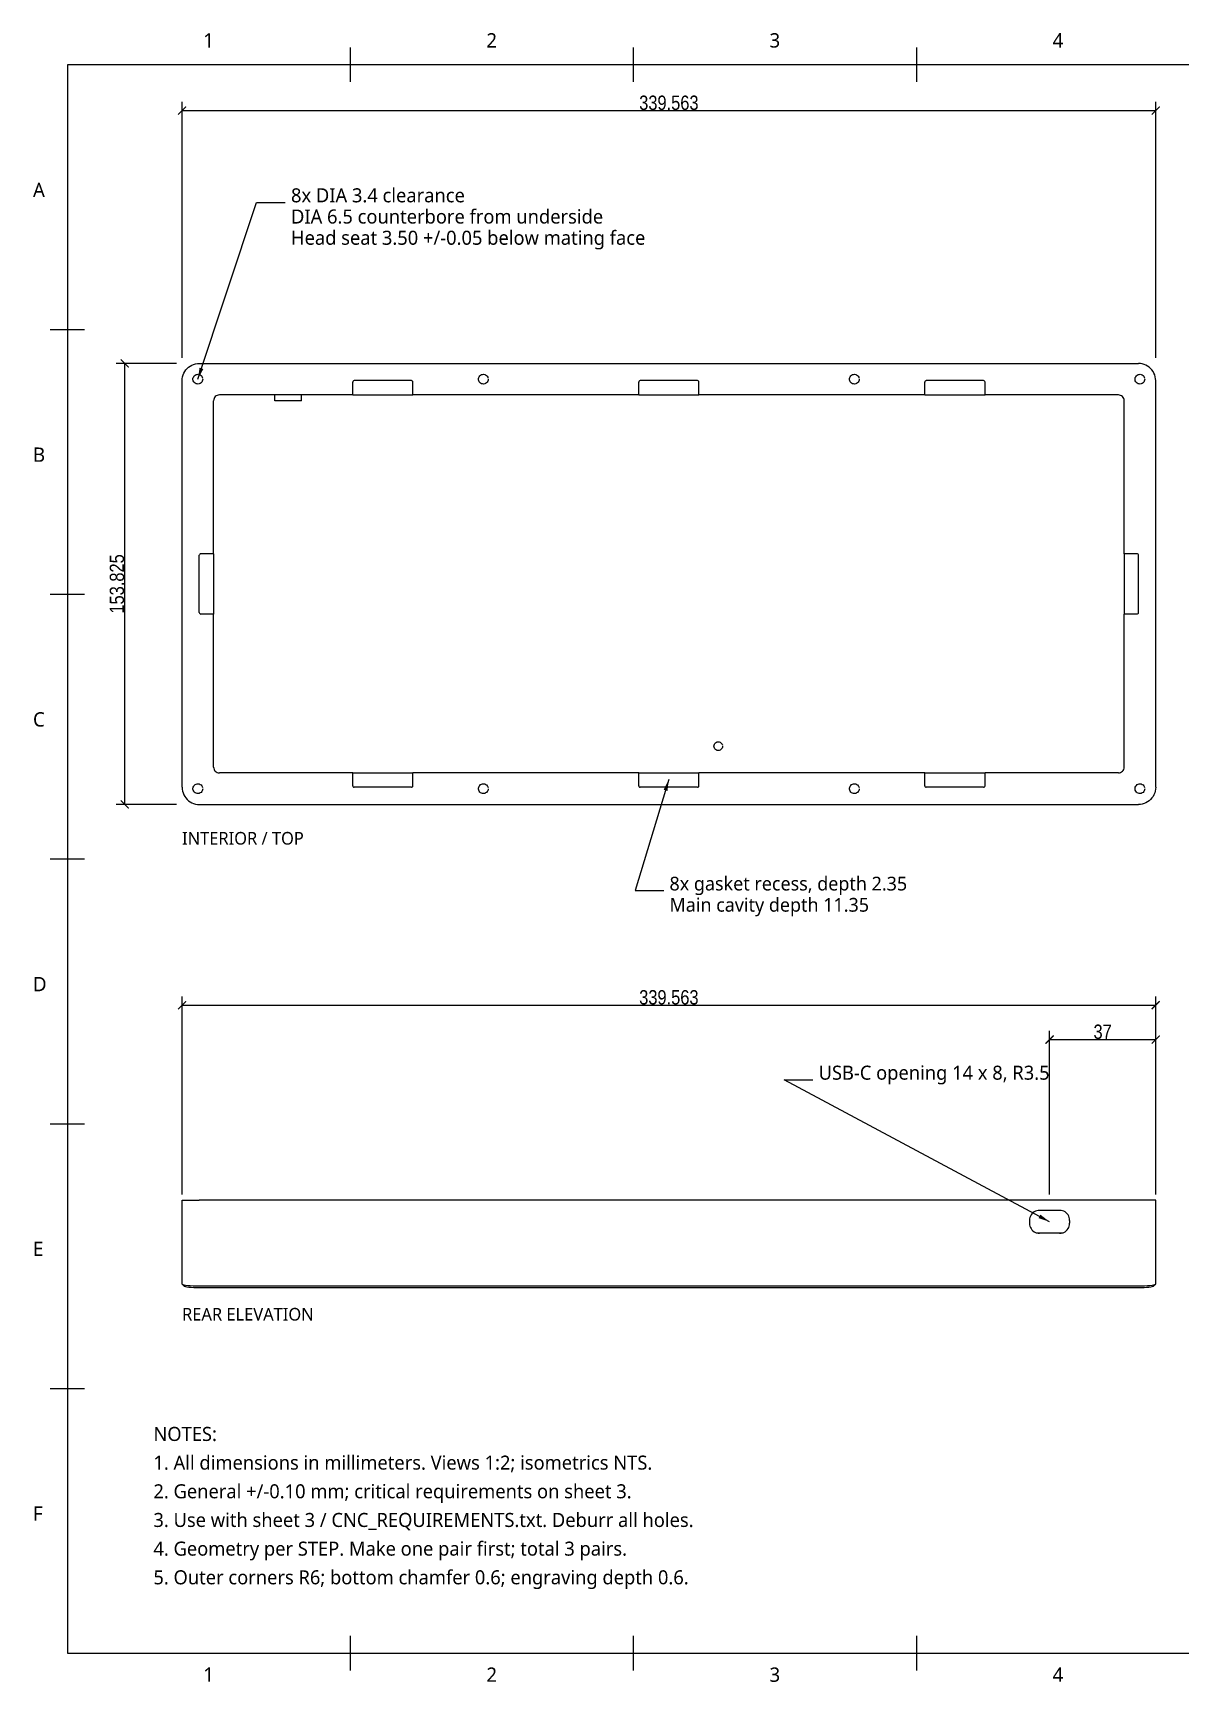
# Model space of a CAD drawing. Header units: millimetres. Extents: x 9 to 415, y 5 to 293.
# Drawn here: x 9 to 209, y 5 to 292.5 of the extents above; entities that cross this region are included whole.
import ezdxf

# ---------------------------------------------------------------- set-up
doc = ezdxf.new("R2010")
doc.units = ezdxf.units.MM
for name, color, linetype in [('DIMENSIONS', 7, 'Continuous'), ('NOTES', 7, 'Continuous'), ('SHADED', 7, 'Continuous'), ('VISIBLE', 7, 'Continuous')]:
    doc.layers.add(name, color=color, linetype=linetype)
doc.styles.add('OpenSans', font='OpenSans-Regular.ttf')
doc.styles.add('OpenSansCondensed-Light', font='OpenSansCondensed-Light.ttf')
doc.dimstyles.new('EZDXF', dxfattribs={"dimtxt": 0.25, "dimasz": 0.175, "dimexe": 0.375, "dimexo": 0.125, "dimgap": 0.1, "dimtad": 1, "dimlfac": 100, "dimzin": 12, "dimdsep": 46, "dimtxsty": 'OpenSansCondensed-Light', "dimblk": 'ARCHTICK', "dimcen": 2.5, "dimazin": 3, "dimtfac": 0.5, "dimtmove": 2, "dimatfit": 3})

# ---------------------------------------------------------------- blocks, each defined once
blk = doc.blocks.new('_ARCHTICK')
at = {"color": 0, "linetype": 'BYBLOCK', "const_width": 0.15}
blk.add_lwpolyline([(-0.5, -0.5), (0.5, 0.5)], dxfattribs=at)

msp = doc.modelspace()

# ---------------------------------------------------------------- linework, layer by layer
at = {"layer": 'DIMENSIONS'}
for points in [[(37.75, 232.1625), (48, 263), (53, 263)], [(119.89062, 162.375), (114, 143), (119, 143)], [(186.28125, 85.22), (140, 110), (145, 110)]]:
    msp.add_lwpolyline(points, dxfattribs=at)
at = {"layer": 'SHADED', "true_color": 0x000000}
for points in [[(37.75, 232.1625), (38.04871, 234.1708), (38.71297, 233.95001)], [(119.89062, 162.375), (119.64372, 160.35967), (118.97399, 160.56329)], [(186.28125, 85.22), (184.35287, 85.85549), (184.68328, 86.4726)]]:
    msp.add_solid(points, dxfattribs=at)
at = {"layer": 'VISIBLE'}
for points in [[(64.375, 284), (64.375, 290)], [(113.75, 284), (113.75, 290)], [(163.125, 284), (163.125, 290)], [(15, 10), (410, 10), (410, 287), (15, 287), (15, 10)], [(12, 240.83333), (18, 240.83333)], [(35, 231.9125), (35.01886, 232.24839), (35.07522, 232.58006), (35.16835, 232.90334), (35.29709, 233.21415), (35.45983, 233.5086), (35.65451, 233.78297), (35.87868, 234.03382), (36.12953, 234.25799), (36.4039, 234.45267), (36.69835, 234.61541), (37.00916, 234.74415), (37.33244, 234.83728), (37.66411, 234.89364), (38, 234.9125)], [(38.6, 232.1625), (38.58013, 231.97978), (38.52144, 231.80559), (38.42668, 231.6481), (38.30028, 231.51466), (38.14815, 231.41151), (37.9774, 231.34348), (37.79602, 231.31375), (37.61249, 231.3237), (37.43538, 231.37287), (37.27299, 231.45896), (37.1329, 231.57796), (37.02167, 231.72428), (36.94449, 231.89109), (36.90498, 232.0706), (36.90498, 232.2544), (36.94449, 232.43391), (37.02167, 232.60072), (37.1329, 232.74704), (37.27299, 232.86604), (37.43538, 232.95213), (37.61249, 233.0013), (37.79602, 233.01125), (37.9774, 232.98152), (38.14815, 232.91349), (38.30028, 232.81034), (38.42668, 232.6769), (38.52144, 232.51941), (38.58013, 232.34522)], [(38, 234.9125), (201.78125, 234.9125)], [(88.39062, 232.1625), (88.37075, 231.97978), (88.31206, 231.80559), (88.2173, 231.6481), (88.0909, 231.51466), (87.93877, 231.41151), (87.76802, 231.34348), (87.58664, 231.31375), (87.40311, 231.3237), (87.22601, 231.37287), (87.06362, 231.45896), (86.92353, 231.57796), (86.8123, 231.72428), (86.73512, 231.89109), (86.69561, 232.0706), (86.69561, 232.2544), (86.73512, 232.43391), (86.8123, 232.60072), (86.92353, 232.74704), (87.06362, 232.86604), (87.22601, 232.95213), (87.40311, 233.0013), (87.58664, 233.01125), (87.76802, 232.98152), (87.93877, 232.91349), (88.0909, 232.81034), (88.2173, 232.6769), (88.31206, 232.51941), (88.37075, 232.34522)], [(153.09062, 232.1625), (153.07075, 231.97978), (153.01206, 231.80559), (152.9173, 231.6481), (152.7909, 231.51466), (152.63877, 231.41151), (152.46802, 231.34348), (152.28664, 231.31375), (152.10311, 231.3237), (151.92601, 231.37287), (151.76362, 231.45896), (151.62353, 231.57796), (151.5123, 231.72428), (151.43512, 231.89109), (151.39561, 232.0706), (151.39561, 232.2544), (151.43512, 232.43391), (151.5123, 232.60072), (151.62353, 232.74704), (151.76362, 232.86604), (151.92601, 232.95213), (152.10311, 233.0013), (152.28664, 233.01125), (152.46802, 232.98152), (152.63877, 232.91349), (152.7909, 232.81034), (152.9173, 232.6769), (153.01206, 232.51941), (153.07075, 232.34522)], [(202.88125, 232.1625), (202.86138, 231.97978), (202.80269, 231.80559), (202.70793, 231.6481), (202.58153, 231.51466), (202.4294, 231.41151), (202.25865, 231.34348), (202.07727, 231.31375), (201.89374, 231.3237), (201.71663, 231.37287), (201.55424, 231.45896), (201.41415, 231.57796), (201.30292, 231.72428), (201.22574, 231.89109), (201.18623, 232.0706), (201.18623, 232.2544), (201.22574, 232.43391), (201.30292, 232.60072), (201.41415, 232.74704), (201.55424, 232.86604), (201.71663, 232.95213), (201.89374, 233.0013), (202.07727, 233.01125), (202.25865, 232.98152), (202.4294, 232.91349), (202.58153, 232.81034), (202.70793, 232.6769), (202.80269, 232.51941), (202.86138, 232.34522)], [(204.78125, 231.9125), (204.76239, 232.24839), (204.70603, 232.58006), (204.6129, 232.90334), (204.48416, 233.21415), (204.32142, 233.5086), (204.12674, 233.78297), (203.90257, 234.03382), (203.65172, 234.25799), (203.37735, 234.45267), (203.0829, 234.61541), (202.77209, 234.74415), (202.44881, 234.83728), (202.11714, 234.89364), (201.78125, 234.9125)], [(35, 161), (35, 231.9125)], [(65, 231.9125), (64.90433, 231.89347), (64.82322, 231.83928), (64.76903, 231.75817), (64.75, 231.6625)], [(64.75, 229.4125), (64.75, 231.6625)], [(75, 231.9125), (65, 231.9125)], [(75.25, 231.6625), (75.23097, 231.75817), (75.17678, 231.83928), (75.09567, 231.89347), (75, 231.9125)], [(75.25, 229.4125), (75.25, 231.6625)], [(114.89062, 231.9125), (114.79495, 231.89347), (114.71385, 231.83928), (114.65966, 231.75817), (114.64062, 231.6625)], [(114.64062, 229.4125), (114.64062, 231.6625)], [(124.89062, 231.9125), (114.89062, 231.9125)], [(125.14062, 231.6625), (125.12159, 231.75817), (125.0674, 231.83928), (124.9863, 231.89347), (124.89062, 231.9125)], [(125.14062, 229.4125), (125.14062, 231.6625)], [(164.78125, 231.9125), (164.68558, 231.89347), (164.60447, 231.83928), (164.55028, 231.75817), (164.53125, 231.6625)], [(164.53125, 229.4125), (164.53125, 231.6625)], [(174.78125, 231.9125), (164.78125, 231.9125)], [(175.03125, 231.6625), (175.01222, 231.75817), (174.95803, 231.83928), (174.87692, 231.89347), (174.78125, 231.9125)], [(175.03125, 229.4125), (175.03125, 231.6625)], [(204.78125, 161), (204.78125, 231.9125)], [(41.5, 229.4125), (41.30491, 229.39329), (41.11732, 229.33638), (40.94443, 229.24397), (40.79289, 229.11961), (40.66853, 228.96807), (40.57612, 228.79518), (40.51921, 228.60759), (40.5, 228.4125)], [(40.5, 201.70625), (40.5, 228.4125)], [(64.75, 229.4125), (41.5, 229.4125)], [(51.15294, 228.4125), (51.15294, 229.4125)], [(55.84706, 228.4125), (51.15294, 228.4125)], [(55.84706, 228.4125), (55.84706, 229.4125)], [(64.75, 229.4125), (75.25, 229.4125)], [(114.64062, 229.4125), (75.25, 229.4125)], [(114.64062, 229.4125), (125.14062, 229.4125)], [(164.53125, 229.4125), (125.14062, 229.4125)], [(164.53125, 229.4125), (175.03125, 229.4125)], [(198.28125, 229.4125), (175.03125, 229.4125)], [(199.28125, 228.4125), (199.26204, 228.60759), (199.20513, 228.79518), (199.11272, 228.96807), (198.98836, 229.11961), (198.83682, 229.24397), (198.66393, 229.33638), (198.47634, 229.39329), (198.28125, 229.4125)], [(199.28125, 201.70625), (199.28125, 228.4125)], [(38.25, 201.70625), (38.15433, 201.68722), (38.07322, 201.63303), (38.01903, 201.55192), (38, 201.45625)], [(38, 191.45625), (38, 201.45625)], [(40.5, 201.70625), (38.25, 201.70625)], [(40.5, 201.70625), (40.5, 191.20625)], [(201.53125, 201.70625), (199.28125, 201.70625)], [(199.28125, 201.70625), (199.28125, 191.20625)], [(201.78125, 201.45625), (201.76222, 201.55192), (201.70803, 201.63303), (201.62692, 201.68722), (201.53125, 201.70625)], [(201.78125, 191.45625), (201.78125, 201.45625)], [(12, 194.66667), (18, 194.66667)], [(38, 191.45625), (38.01903, 191.36058), (38.07322, 191.27947), (38.15433, 191.22528), (38.25, 191.20625)], [(40.5, 191.20625), (38.25, 191.20625)], [(40.5, 164.5), (40.5, 191.20625)], [(201.53125, 191.20625), (199.28125, 191.20625)], [(199.28125, 164.5), (199.28125, 191.20625)], [(201.53125, 191.20625), (201.62692, 191.22528), (201.70803, 191.27947), (201.76222, 191.36058), (201.78125, 191.45625)], [(129.25, 168.1625), (129.2312, 167.99561), (129.17573, 167.83709), (129.08637, 167.69488), (128.96762, 167.57613), (128.82541, 167.48677), (128.66689, 167.4313), (128.5, 167.4125), (128.33311, 167.4313), (128.17459, 167.48677), (128.03238, 167.57613), (127.91363, 167.69488), (127.82427, 167.83709), (127.7688, 167.99561), (127.75, 168.1625), (127.7688, 168.32939), (127.82427, 168.48791), (127.91363, 168.63012), (128.03238, 168.74887), (128.17459, 168.83823), (128.33311, 168.8937), (128.5, 168.9125), (128.66689, 168.8937), (128.82541, 168.83823), (128.96762, 168.74887), (129.08637, 168.63012), (129.17573, 168.48791), (129.2312, 168.32939)], [(40.5, 164.5), (40.51921, 164.30491), (40.57612, 164.11732), (40.66853, 163.94443), (40.79289, 163.79289), (40.94443, 163.66853), (41.11732, 163.57612), (41.30491, 163.51921), (41.5, 163.5)], [(198.28125, 163.5), (198.47634, 163.51921), (198.66393, 163.57612), (198.83682, 163.66853), (198.98836, 163.79289), (199.11272, 163.94443), (199.20513, 164.11732), (199.26204, 164.30491), (199.28125, 164.5)], [(38.6, 160.75), (38.58013, 160.56728), (38.52144, 160.39309), (38.42668, 160.2356), (38.30028, 160.10216), (38.14815, 159.99901), (37.9774, 159.93098), (37.79602, 159.90125), (37.61249, 159.9112), (37.43538, 159.96037), (37.27299, 160.04646), (37.1329, 160.16546), (37.02167, 160.31178), (36.94449, 160.47859), (36.90498, 160.6581), (36.90498, 160.8419), (36.94449, 161.02141), (37.02167, 161.18822), (37.1329, 161.33454), (37.27299, 161.45354), (37.43538, 161.53963), (37.61249, 161.5888), (37.79602, 161.59875), (37.9774, 161.56902), (38.14815, 161.50099), (38.30028, 161.39784), (38.42668, 161.2644), (38.52144, 161.10691), (38.58013, 160.93272)], [(64.75, 163.5), (41.5, 163.5)], [(64.75, 161.25), (64.75, 163.5)], [(64.75, 163.5), (75.25, 163.5)], [(64.75, 161.25), (64.76903, 161.15433), (64.82322, 161.07322), (64.90433, 161.01903), (65, 161)], [(75, 161), (75.09567, 161.01903), (75.17678, 161.07322), (75.23097, 161.15433), (75.25, 161.25)], [(114.64062, 163.5), (75.25, 163.5)], [(75.25, 161.25), (75.25, 163.5)], [(88.39062, 160.75), (88.37075, 160.56728), (88.31206, 160.39309), (88.2173, 160.2356), (88.0909, 160.10216), (87.93877, 159.99901), (87.76802, 159.93098), (87.58664, 159.90125), (87.40311, 159.9112), (87.22601, 159.96037), (87.06362, 160.04646), (86.92353, 160.16546), (86.8123, 160.31178), (86.73512, 160.47859), (86.69561, 160.6581), (86.69561, 160.8419), (86.73512, 161.02141), (86.8123, 161.18822), (86.92353, 161.33454), (87.06362, 161.45354), (87.22601, 161.53963), (87.40311, 161.5888), (87.58664, 161.59875), (87.76802, 161.56902), (87.93877, 161.50099), (88.0909, 161.39784), (88.2173, 161.2644), (88.31206, 161.10691), (88.37075, 160.93272)], [(114.64062, 161.25), (114.64062, 163.5)], [(114.64062, 163.5), (125.14062, 163.5)], [(114.64062, 161.25), (114.65966, 161.15433), (114.71385, 161.07322), (114.79495, 161.01903), (114.89062, 161)], [(124.89062, 161), (124.9863, 161.01903), (125.0674, 161.07322), (125.12159, 161.15433), (125.14062, 161.25)], [(164.53125, 163.5), (125.14062, 163.5)], [(125.14062, 161.25), (125.14062, 163.5)], [(153.09062, 160.75), (153.07075, 160.56728), (153.01206, 160.39309), (152.9173, 160.2356), (152.7909, 160.10216), (152.63877, 159.99901), (152.46802, 159.93098), (152.28664, 159.90125), (152.10311, 159.9112), (151.92601, 159.96037), (151.76362, 160.04646), (151.62353, 160.16546), (151.5123, 160.31178), (151.43512, 160.47859), (151.39561, 160.6581), (151.39561, 160.8419), (151.43512, 161.02141), (151.5123, 161.18822), (151.62353, 161.33454), (151.76362, 161.45354), (151.92601, 161.53963), (152.10311, 161.5888), (152.28664, 161.59875), (152.46802, 161.56902), (152.63877, 161.50099), (152.7909, 161.39784), (152.9173, 161.2644), (153.01206, 161.10691), (153.07075, 160.93272)], [(164.53125, 161.25), (164.53125, 163.5)], [(164.53125, 163.5), (175.03125, 163.5)], [(164.53125, 161.25), (164.55028, 161.15433), (164.60447, 161.07322), (164.68558, 161.01903), (164.78125, 161)], [(174.78125, 161), (174.87692, 161.01903), (174.95803, 161.07322), (175.01222, 161.15433), (175.03125, 161.25)], [(198.28125, 163.5), (175.03125, 163.5)], [(175.03125, 161.25), (175.03125, 163.5)], [(202.88125, 160.75), (202.86138, 160.56728), (202.80269, 160.39309), (202.70793, 160.2356), (202.58153, 160.10216), (202.4294, 159.99901), (202.25865, 159.93098), (202.07727, 159.90125), (201.89374, 159.9112), (201.71663, 159.96037), (201.55424, 160.04646), (201.41415, 160.16546), (201.30292, 160.31178), (201.22574, 160.47859), (201.18623, 160.6581), (201.18623, 160.8419), (201.22574, 161.02141), (201.30292, 161.18822), (201.41415, 161.33454), (201.55424, 161.45354), (201.71663, 161.53963), (201.89374, 161.5888), (202.07727, 161.59875), (202.25865, 161.56902), (202.4294, 161.50099), (202.58153, 161.39784), (202.70793, 161.2644), (202.80269, 161.10691), (202.86138, 160.93272)], [(35, 161), (35.01886, 160.66411), (35.07522, 160.33244), (35.16835, 160.00916), (35.29709, 159.69835), (35.45983, 159.4039), (35.65451, 159.12953), (35.87868, 158.87868), (36.12953, 158.65451), (36.4039, 158.45983), (36.69835, 158.29709), (37.00916, 158.16835), (37.33244, 158.07522), (37.66411, 158.01886), (38, 158)], [(75, 161), (65, 161)], [(124.89062, 161), (114.89062, 161)], [(174.78125, 161), (164.78125, 161)], [(204.78125, 161), (204.76239, 160.66411), (204.70603, 160.33244), (204.6129, 160.00916), (204.48416, 159.69835), (204.32142, 159.4039), (204.12674, 159.12953), (203.90257, 158.87868), (203.65172, 158.65451), (203.37735, 158.45983), (203.0829, 158.29709), (202.77209, 158.16835), (202.44881, 158.07522), (202.11714, 158.01886), (201.78125, 158)], [(38, 158), (201.78125, 158)], [(12, 148.5), (18, 148.5)], [(12, 102.33333), (18, 102.33333)], [(35, 89), (35.01886, 89), (35.07522, 89), (35.16835, 89), (35.29709, 89), (35.45983, 89), (35.65451, 89), (35.87868, 89), (36.12953, 89), (36.4039, 89), (36.69835, 89), (37.00916, 89), (37.33244, 89), (37.66411, 89), (38, 89)], [(35, 74.35814), (35, 89)], [(201.78125, 89), (38, 89)], [(184.53125, 87.22), (184.2822, 87.20219), (184.03822, 87.14911), (183.80427, 87.06186), (183.58513, 86.94219), (183.38524, 86.79256), (183.20869, 86.61601), (183.05906, 86.41612), (182.93939, 86.19698), (182.85214, 85.96303), (182.79906, 85.71905), (182.78125, 85.47)], [(188.03125, 87.22), (184.53125, 87.22)], [(189.78125, 85.47), (189.76344, 85.71905), (189.71036, 85.96303), (189.62311, 86.19698), (189.50344, 86.41612), (189.35381, 86.61601), (189.17726, 86.79256), (188.97737, 86.94219), (188.75823, 87.06186), (188.52428, 87.14911), (188.2803, 87.20219), (188.03125, 87.22)], [(204.78125, 89), (204.76239, 89), (204.70603, 89), (204.6129, 89), (204.48416, 89), (204.32142, 89), (204.12674, 89), (203.90257, 89), (203.65172, 89), (203.37735, 89), (203.0829, 89), (202.77209, 89), (202.44881, 89), (202.11714, 89), (201.78125, 89)], [(204.78125, 74.35814), (204.78125, 89)], [(182.78125, 85.47), (182.78125, 84.97)], [(182.78125, 84.97), (182.79906, 84.72095), (182.85214, 84.47697), (182.93939, 84.24302), (183.05906, 84.02388), (183.20869, 83.82399), (183.38524, 83.64744), (183.58513, 83.49781), (183.80427, 83.37814), (184.03822, 83.29089), (184.2822, 83.23781), (184.53125, 83.22)], [(188.03125, 83.22), (188.2803, 83.23781), (188.52428, 83.29089), (188.75823, 83.37814), (188.97737, 83.49781), (189.17726, 83.64744), (189.35381, 83.82399), (189.50344, 84.02388), (189.62311, 84.24302), (189.71036, 84.47697), (189.76344, 84.72095), (189.78125, 84.97)], [(189.78125, 85.47), (189.78125, 84.97)], [(183.93419, 83.325), (188.62831, 83.325)], [(188.03125, 83.22), (184.53125, 83.22)], [(35, 74.35814), (35.0165, 74.3251)], [(35.0165, 74.3251), (35.05806, 74.29635), (35.1245, 74.26812), (35.32931, 74.21417), (35.62355, 74.16509), (35.99696, 74.12249), (36.43682, 74.08781), (36.92836, 74.06219), (37.45522, 74.04647), (38, 74.04117)], [(35.31487, 74.02684), (35.0165, 74.3251)], [(35.31487, 74.02684), (35.35199, 74.0011), (35.41132, 73.97583), (35.59449, 73.92754), (35.85828, 73.88358), (36.19379, 73.84542), (36.58973, 73.81434), (37.03281, 73.79137), (38, 73.77253)], [(38, 74.04117), (201.78125, 74.04117)], [(38, 73.77253), (201.78125, 73.77253)], [(201.78125, 74.04117), (202.32603, 74.04647), (202.85289, 74.06219), (203.34443, 74.08781), (203.78429, 74.12249), (204.1577, 74.16509), (204.45194, 74.21417), (204.65675, 74.26812), (204.72319, 74.29635), (204.76475, 74.3251)], [(201.78125, 73.77253), (202.74844, 73.79137), (203.19152, 73.81434), (203.58746, 73.84542), (203.92297, 73.88358), (204.18676, 73.92754), (204.36993, 73.97583), (204.42926, 74.0011), (204.46638, 74.02684)], [(204.46638, 74.02684), (204.76475, 74.3251)], [(204.76475, 74.3251), (204.78125, 74.35814)], [(12, 56.16667), (18, 56.16667)], [(64.375, 7), (64.375, 13)], [(113.75, 7), (113.75, 13)], [(163.125, 7), (163.125, 13)]]:
    msp.add_lwpolyline(points, dxfattribs=at)

# ---------------------------------------------------------------- texts
at = {"layer": 'NOTES', "style": 'OpenSans'}
for s, height, p in [('1', 2.5, (38.6875, 290)), ('2', 2.5, (88.0625, 290)), ('3', 2.5, (137.4375, 290)), ('4', 2.5, (186.8125, 290)), ('A', 2.5, (9, 263.91667)), ('8x DIA 3.4 clearance', 2.45, (54, 263)), ('DIA 6.5 counterbore from underside', 2.45, (54, 259.3)), ('Head seat 3.50 +/-0.05 below mating face', 2.45, (54, 255.6)), ('B', 2.5, (9, 217.75)), ('C', 2.5, (9, 171.58333)), ('INTERIOR / TOP', 2.2, (35, 151)), ('8x gasket recess, depth 2.35', 2.4, (120, 143)), ('Main cavity depth 11.35', 2.4, (120, 139.3)), ('D', 2.5, (9, 125.41667)), ('USB-C opening 14 x 8, R3.5', 2.45, (146, 110)), ('E', 2.5, (9, 79.25)), ('REAR ELEVATION', 2.2, (35, 68)), ('NOTES:', 2.45, (30, 47)), ('1. All dimensions in millimeters. Views 1:2; isometrics NTS.', 2.45, (30, 42)), ('2. General +/-0.10 mm; critical requirements on sheet 3.', 2.45, (30, 37)), ('F', 2.5, (9, 33.08333)), ('3. Use with sheet 3 / CNC_REQUIREMENTS.txt. Deburr all holes.', 2.45, (30, 32)), ('4. Geometry per STEP. Make one pair first; total 3 pairs.', 2.45, (30, 27)), ('5. Outer corners R6; bottom chamfer 0.6; engraving depth 0.6.', 2.45, (30, 22)), ('1', 2.5, (38.6875, 5)), ('2', 2.5, (88.0625, 5)), ('3', 2.5, (137.4375, 5)), ('4', 2.5, (186.8125, 5))]:
    msp.add_text(s, height=height, dxfattribs=at).set_placement(p)

# ---------------------------------------------------------------- dimensions: what is measured, and where the dimension line sits
at = {"layer": 'DIMENSIONS'}
for base, p1, p2, text in [((35, 279), (35, 234.9125), (204.78125, 234.9125), '339.563'), ((35, 123), (35, 89), (204.78125, 89), '339.563'), ((186.28125, 117), (186.28125, 89), (204.78125, 89), '37')]:
    msp.add_linear_dim(base=base, p1=p1, p2=p2, text=text, dimstyle='EZDXF', override={"dimtxt": 2.5, "dimasz": 1.4, "dimexe": 1.5, "dimexo": 1, "dimtad": 1, "dimdec": 3, "dimlfac": 2, "dimzin": 8}, dxfattribs=at).render()
msp.add_linear_dim(base=(25, 158), p1=(35, 158), p2=(35, 234.9125), angle=90, text='153.825', dimstyle='EZDXF', override={"dimtxt": 2.5, "dimasz": 1.4, "dimexe": 1.5, "dimexo": 1, "dimtad": 1, "dimdec": 3, "dimlfac": 2, "dimzin": 8}, dxfattribs=at).render()

doc.saveas('drawing.dxf')
